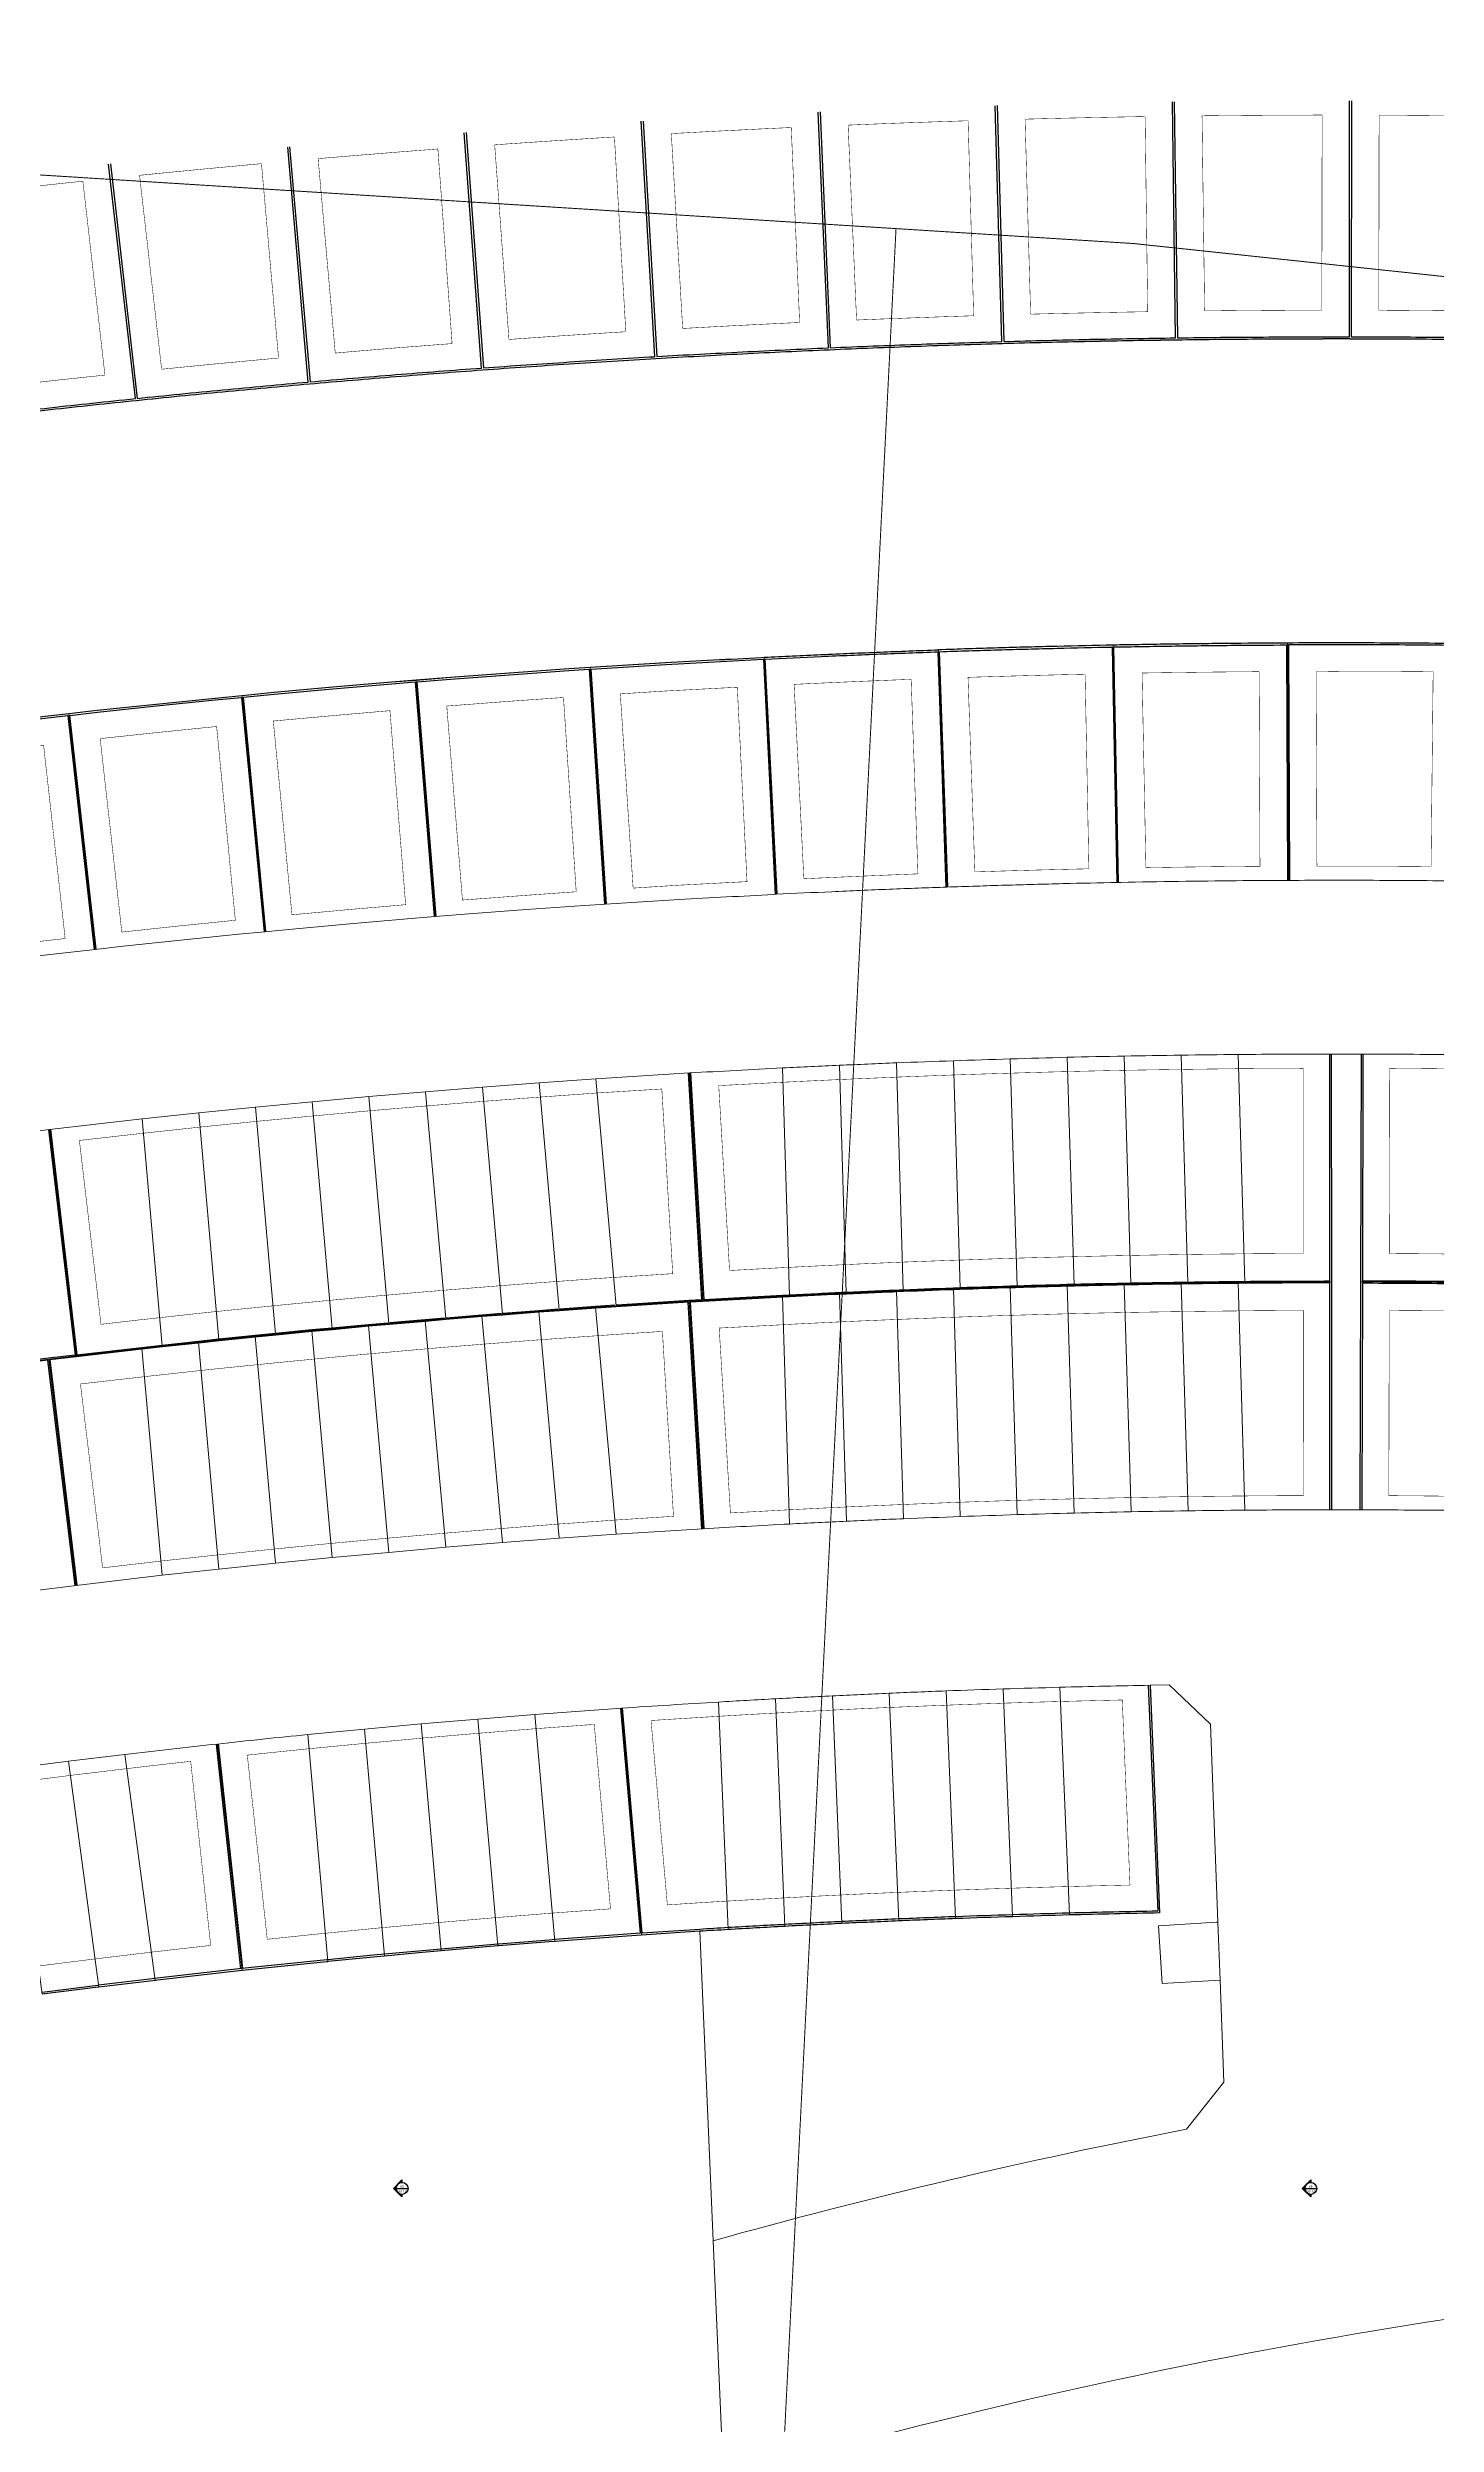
# Model space of a CAD drawing. Header units: centimetres. Extents: x -6122352 to 7132207, y -1694241 to 1947892.
# Drawn here: x 444040 to 590371, y -135533 to 114800 of the extents above; entities that cross this region are included whole.
import ezdxf
from ezdxf.enums import TextEntityAlignment as Align

# ---------------------------------------------------------------- set-up
doc = ezdxf.new("R2010")
doc.units = ezdxf.units.CM
doc.header["$MEASUREMENT"] = 0
doc.linetypes.add('XR-AR-END-SETTING OUT PLAN$0$23261-XR-AR-SI-GF$0$HIDDEN', pattern=[0.375, 0.25, -0.125])
for name, color, linetype in [('00-MI-DIM', 7, 'Continuous'), ('23585-XR-AR-BOUNDARY WALLS AND SETBACKS$0$setback', 7, 'XR-AR-END-SETTING OUT PLAN$0$23261-XR-AR-SI-GF$0$HIDDEN'), ('@MI-REF LAYER', 7, 'Continuous')]:
    doc.layers.add(name, color=color, linetype=linetype)
for name, color, linetype, lineweight, true_color in [('08-Compound Wall-2', 6, 'Continuous', 25, 0xff00ff), ('23585-XR-AR-DAMAC PLOT LIMITS$0$1-End units', 7, 'Continuous', 5, 0xf8991e), ('23585-XR-AR-DAMAC PLOT LIMITS$0$1-Open Space', 7, 'Continuous', 5, 0x90cf5a), ('23585-XR-AR-DAMAC PLOT LIMITS$0$1-Utility', 7, 'Continuous', 5, 0x8db1ff)]:
    doc.layers.add(name, color=color, linetype=linetype, lineweight=lineweight, true_color=true_color)
for name, color, linetype, lineweight in [('23585-XR-AR-DAMAC PLOT LIMITS$0$1-LV3', 231, 'Continuous', 5), ('23585-XR-AR-DAMAC PLOT LIMITS$0$1-Mid units', 41, 'Continuous', 5), ('23585-XR-AR-DAMAC PLOT LIMITS$0$1-Recreational', 211, 'Continuous', 5), ('A-ANNO-TEXT', 3, 'Continuous', 25)]:
    doc.layers.add(name, color=color, linetype=linetype, lineweight=lineweight)
doc.layers.add('23585-XR-AR-DAMAC PLOT LIMITS$0$D-Phase New', color=7, linetype='Continuous', true_color=0x000080)
doc.styles.add('Arial Narrow', font='ARIALN.TTF', dxfattribs={"width": 0.95, "height": 500})

# ---------------------------------------------------------------- blocks, each defined once
blk = doc.blocks.new('23585-XR-AR-BOUNDARY WALLS AND SETBACKS')
at = {"layer": '08-Compound Wall-2'}
for points in [[(496703.9, 2769399.35), (496722.2, 2769382.54, -0.001835), (496728.35, 2769389.19, -0.000916), (496731.43, 2769392.48, -0.000919), (496734.54, 2769395.78), (496716.49, 2769412.86)], [(496691.37, 2769385.5), (496709.92, 2769368.97, -0.001835), (496715.97, 2769375.7, -0.001835), (496722.07, 2769382.39), (496703.76, 2769399.2)], [(496797.17, 2769378.13), (496779.49, 2769395.81, 0.001247), (496775.28, 2769391.55, 0.001296), (496770.92, 2769387.11), (496766.58, 2769382.64, 0.001294), (496762.27, 2769378.15, 0.001296), (496757.98, 2769373.64, 0.001237), (496753.91, 2769369.32), (496753.72, 2769369.11, 0.002134), (496746.74, 2769361.59), (496744.59, 2769359.25, 0.00097), (496741.45, 2769355.8, 0.001164), (496737.7, 2769351.65, 0.001296), (496733.55, 2769347.01, 0.001296), (496729.42, 2769342.35), (496729.2, 2769342.1, 0.001225), (496725.32, 2769337.67, 0.001296), (496721.24, 2769332.97, 0.001306), (496717.15, 2769328.21)], [(496722.28, 2769382.33, -0.001855), (496728.49, 2769389.05, -0.000916), (496731.58, 2769392.35, -0.000939), (496734.76, 2769395.72)], [(496679.05, 2769371.47), (496697.85, 2769355.21, -0.001835), (496703.79, 2769362.04, -0.001835), (496709.79, 2769368.82), (496691.24, 2769385.35)], [(496710.01, 2769368.76, -0.001855), (496716.12, 2769375.57, -0.001855), (496722.28, 2769382.33)], [(496825.83, 2769380.69), (496842.45, 2769363.5, 0.001838), (496836.47, 2769357.69), (496835.96, 2769357.19, 0.001165), (496832.2, 2769353.47), (496831.69, 2769352.97, 0.001165), (496827.95, 2769349.24), (496827.45, 2769348.73, 0.001165), (496823.73, 2769344.98), (496823.22, 2769344.47, 0.001165), (496819.52, 2769340.7), (496819.02, 2769340.18, 0.001165), (496815.34, 2769336.39), (496814.84, 2769335.88, 0.001165), (496811.18, 2769332.07), (496810.68, 2769331.55, 0.001165), (496807.04, 2769327.72), (496806.55, 2769327.2, 0.001165), (496802.93, 2769323.35), (496802.44, 2769322.82, 0.001974), (496796.35, 2769316.26), (496778.76, 2769332.44)], [(496666.94, 2769357.26), (496685.98, 2769341.28, -0.001835), (496691.82, 2769348.19, -0.001835), (496697.72, 2769355.06), (496678.92, 2769371.32)], [(496697.93, 2769355.01, -0.001855), (496703.94, 2769361.91, -0.001855), (496710.01, 2769368.76)], [(496772.09, 2769352.16), (496753.99, 2769369.11, 0.002173), (496746.89, 2769361.46), (496744.74, 2769359.11, 0.000949), (496741.66, 2769355.74), (496760.02, 2769339.07)], [(496814.08, 2769299.94), (496796.5, 2769316.12, -0.001974), (496802.59, 2769322.69), (496803.08, 2769323.21, -0.001165), (496806.7, 2769327.06), (496807.19, 2769327.58, -0.001165), (496810.83, 2769331.41), (496811.32, 2769331.93, -0.001165), (496814.98, 2769335.74), (496815.48, 2769336.25, -0.001165), (496819.16, 2769340.04), (496819.66, 2769340.56, -0.001165), (496823.36, 2769344.33), (496823.87, 2769344.84, -0.001165), (496827.59, 2769348.59), (496828.09, 2769349.09, -0.001165), (496831.83, 2769352.83), (496832.34, 2769353.33, -0.001165), (496836.1, 2769357.04), (496836.61, 2769357.55, -0.00186), (496842.66, 2769363.43, -0.000294), (496843.62, 2769364.36), (496860.21, 2769347.15)], [(496655.05, 2769342.87), (496674.31, 2769327.18, -0.001835), (496680.06, 2769334.17, -0.001835), (496685.85, 2769341.13), (496666.81, 2769357.1)], [(496748.02, 2769325.65), (496729.41, 2769342.04), (496729.57, 2769342.22, -0.001296), (496733.7, 2769346.88, -0.001296), (496737.85, 2769351.52, -0.001143), (496741.53, 2769355.59), (496759.89, 2769338.92)], [(496686.07, 2769341.08, -0.001855), (496691.97, 2769348.06, -0.001855), (496697.93, 2769355.01)], [(496643.36, 2769328.3), (496662.86, 2769312.9, -0.001835), (496668.5, 2769319.98, -0.001835), (496674.19, 2769327.02), (496654.92, 2769342.71)], [(496674.41, 2769326.97, -0.001855), (496680.21, 2769334.05, -0.001855), (496686.07, 2769341.08)], [(496736.23, 2769312.05), (496717.37, 2769328.16, -0.001285), (496721.39, 2769332.84, -0.001296), (496725.47, 2769337.54, -0.001204), (496729.28, 2769341.89), (496747.89, 2769325.5)], [(496631.9, 2769313.56), (496651.62, 2769298.45, -0.001835), (496657.15, 2769305.62, -0.001835), (496662.74, 2769312.74), (496643.24, 2769328.14)], [(496705.32, 2769314.14), (496705.32, 2769314.14, -0.001246), (496709.15, 2769318.74, -0.001296), (496713.16, 2769323.5, -0.001285), (496717.15, 2769328.21)], [(496732.34, 2769278.83), (496750.88, 2769263.76), (496756.18, 2769270.18), (496756.63, 2769270.73, -0.001323), (496760.47, 2769275.35, -0.001323), (496764.33, 2769279.94, -0.001323), (496768.21, 2769284.52, -0.001323), (496772.12, 2769289.07, -0.001323), (496776.05, 2769293.61, -0.001323), (496780.01, 2769298.12, -0.001323), (496783.99, 2769302.61, -0.001165), (496787.51, 2769306.55), (496787.99, 2769307.08, -0.001975), (496794.01, 2769313.71), (496776.38, 2769329.85)], [(496662.96, 2769312.7, -0.001855), (496668.65, 2769319.85, -0.001855), (496674.41, 2769326.97)], [(496724.65, 2769298.28), (496705.54, 2769314.09, -0.001225), (496709.3, 2769318.61, -0.001296), (496713.31, 2769323.37, -0.001264), (496717.24, 2769328), (496736.1, 2769311.9)], [(496620.49, 2769298.44), (496640.6, 2769283.84, -0.001835), (496646.02, 2769291.09, -0.001835), (496651.5, 2769298.29), (496631.78, 2769313.41)], [(496693.7, 2769299.9), (496698.71, 2769306.11, 0.000099), (496705.14, 2769313.91), (496705.32, 2769314.14)], [(496713.27, 2769284.33), (496693.92, 2769299.85), (496698.87, 2769305.99, 0.000101), (496705.41, 2769313.93), (496724.52, 2769298.12)], [(496811.79, 2769297.44), (496794.16, 2769313.58, 0.001975), (496788.14, 2769306.95), (496787.66, 2769306.41, 0.001323), (496783.66, 2769301.94, 0.001323), (496779.68, 2769297.45, 0.001323), (496775.73, 2769292.94, 0.001165), (496772.27, 2769288.94, 0.000157), (496771.8, 2769288.4, 0.001165), (496768.36, 2769284.39, 0.000157), (496767.9, 2769283.85, 0.001323), (496764.02, 2769279.27, 0.001323), (496760.16, 2769274.67, 0.001165), (496756.79, 2769270.61), (496756.33, 2769270.06), (496750.98, 2769263.55), (496750.13, 2769262.51), (496768.69, 2769247.45)], [(496651.72, 2769298.25, -0.001855), (496657.31, 2769305.49), (496657.31, 2769305.49, -0.001855), (496662.96, 2769312.7)], [(496609.69, 2769283.67), (496629.8, 2769269.07, -0.001835), (496635.11, 2769276.39, -0.001834), (496640.48, 2769283.68), (496620.37, 2769298.28)], [(496640.7, 2769283.64), (496640.7, 2769283.64, -0.001855), (496646.18, 2769290.97, -0.001855), (496651.72, 2769298.25)], [(496629.9, 2769268.87, -0.001855), (496635.27, 2769276.28, -0.001855), (496640.7, 2769283.64)], [(496812.49, 2769270.84), (496830.7, 2769255.51, 0.002096), (496824.57, 2769248.51, 0.001353), (496820.65, 2769243.97, 0.001353), (496816.75, 2769239.41, 0.001353), (496812.87, 2769234.82, 0.001353), (496809.03, 2769230.22, 0.001353), (496805.2, 2769225.59, 0.001353), (496801.4, 2769220.95, 0.000674), (496799.52, 2769218.63), (496795.72, 2769213.89), (496776.83, 2769228.37)], [(496812.62, 2769270.99), (496830.98, 2769255.53, 0.002142), (496824.72, 2769248.38, 0.001353), (496820.8, 2769243.84, 0.001353), (496816.9, 2769239.28, 0.001353), (496813.03, 2769234.69, 0.001353), (496809.18, 2769230.09, 0.001353), (496805.36, 2769225.47, 0.001353), (496801.56, 2769220.82, 0.000673), (496799.68, 2769218.5), (496795.82, 2769213.69)]]:
    blk.add_lwpolyline(points, format="xyb", dxfattribs=at)
for points in [[(496813.95, 2769299.79), (496796.29, 2769316.05), (496778.63, 2769332.3)], [(496811.92, 2769297.59), (496794.22, 2769313.79), (496776.51, 2769329.99)], [(496682.31, 2769285.47), (496684.54, 2769288.34), (496688.39, 2769293.24), (496692.29, 2769298.14), (496693.7, 2769299.9)], [(496702.11, 2769270.21), (496682.53, 2769285.43), (496684.7, 2769288.22), (496688.55, 2769293.11), (496692.44, 2769298.01), (496693.79, 2769299.69), (496713.14, 2769284.17)], [(496671.14, 2769270.87), (496673.15, 2769273.55), (496676.92, 2769278.5), (496680.72, 2769283.43), (496682.31, 2769285.47)], [(496691.17, 2769255.91), (496671.36, 2769270.83), (496673.31, 2769273.43), (496677.08, 2769278.38), (496680.88, 2769283.31), (496682.4, 2769285.27), (496701.98, 2769270.05)], [(496745.13, 2769256.62), (496749.91, 2769262.55), (496750.76, 2769263.6), (496732.21, 2769278.68)], [(496660.2, 2769256.1), (496661.97, 2769258.54), (496665.69, 2769263.58), (496669.41, 2769268.57), (496671.14, 2769270.87)], [(496680.45, 2769241.45), (496660.42, 2769256.06), (496662.13, 2769258.42), (496665.85, 2769263.46), (496669.57, 2769268.45), (496671.24, 2769270.67), (496691.05, 2769255.75)], [(496768.56, 2769247.3), (496750, 2769262.35), (496745.23, 2769256.43), (496743.88, 2769254.74), (496741.5, 2769251.73), (496740.15, 2769250.03), (496737.79, 2769247.02), (496736.45, 2769245.31), (496734.1, 2769242.28), (496732.78, 2769240.57), (496730.44, 2769237.53), (496729.13, 2769235.81), (496726.81, 2769232.75), (496725.5, 2769231.03), (496723.2, 2769227.96), (496721.9, 2769226.23), (496719.62, 2769223.15), (496718.33, 2769221.41), (496716.06, 2769218.32), (496714.78, 2769216.57), (496710.69, 2769210.92), (496709.05, 2769208.65), (496728.48, 2769194.73)], [(496649.47, 2769241.16), (496649.47, 2769241.16), (496650.07, 2769242.02), (496655.99, 2769250.31), (496660.2, 2769256.1)], [(496669.95, 2769226.83), (496649.69, 2769241.13), (496650.24, 2769241.9), (496656.16, 2769250.2), (496660.3, 2769255.9), (496680.34, 2769241.28)], [(496741.39, 2769251.92), (496743.72, 2769254.86), (496745, 2769256.46)], [(496737.68, 2769247.21), (496740, 2769250.16), (496741.27, 2769251.77)], [(496734, 2769242.47), (496736.3, 2769245.43), (496737.56, 2769247.05)], [(496730.34, 2769237.72), (496732.62, 2769240.69), (496733.88, 2769242.32)], [(496691.19, 2769225.09), (496710.58, 2769211.12), (496714.62, 2769216.69), (496715.9, 2769218.44), (496718.17, 2769221.53), (496719.45, 2769223.27), (496721.74, 2769226.35), (496723.04, 2769228.08), (496725.34, 2769231.15), (496726.65, 2769232.88), (496728.97, 2769235.93), (496730.22, 2769237.56)], [(496776.7, 2769228.21), (496795.6, 2769213.73), (496794.71, 2769212.62), (496789.99, 2769206.63), (496789.63, 2769206.17), (496786.34, 2769201.95), (496786.31, 2769201.9), (496782.65, 2769197.14), (496781.2, 2769195.25), (496779.01, 2769192.37), (496778.3, 2769191.42), (496775.41, 2769187.57), (496775.39, 2769187.54), (496775.35, 2769187.49), (496769.99, 2769180.26), (496764.72, 2769173.01), (496764.59, 2769172.83), (496761.09, 2769167.95), (496761.04, 2769167.88), (496757.62, 2769163.05)], [(496691.07, 2769224.93), (496710.47, 2769210.96), (496708.83, 2769208.69), (496705.21, 2769203.59)], [(496795.82, 2769213.69), (496794.87, 2769212.49), (496790.15, 2769206.51), (496789.79, 2769206.05), (496786.5, 2769201.82), (496786.46, 2769201.78), (496782.8, 2769197.02), (496781.36, 2769195.13), (496779.17, 2769192.25), (496778.46, 2769191.3), (496775.57, 2769187.45), (496775.55, 2769187.42), (496775.51, 2769187.37), (496770.16, 2769180.15), (496764.88, 2769172.89), (496764.75, 2769172.71), (496761.25, 2769167.83), (496761.21, 2769167.77), (496757.78, 2769162.94)], [(496728.37, 2769194.57), (496708.94, 2769208.49), (496705.37, 2769203.48), (496703.28, 2769200.52), (496701.91, 2769198.57), (496699.85, 2769195.6), (496698.49, 2769193.65), (496696.43, 2769190.67), (496695.08, 2769188.7), (496693.05, 2769185.72), (496691.71, 2769183.74), (496689.69, 2769180.75), (496688.36, 2769178.77), (496686.35, 2769175.76), (496685.04, 2769173.77), (496683.05, 2769170.75), (496681.74, 2769168.76), (496679.77, 2769165.73), (496678.47, 2769163.73), (496676.51, 2769160.69), (496672.14, 2769153.82), (496671.33, 2769152.52), (496683.35, 2769144.96), (496691.55, 2769139.79)], [(496769.94, 2769180.18), (496750.75, 2769194.27)], [(496770.05, 2769180.34), (496750.87, 2769194.43)]]:
    blk.add_lwpolyline(points, dxfattribs=at)
at = {"layer": '23585-XR-AR-BOUNDARY WALLS AND SETBACKS$0$setback', "ltscale": 40, "const_width": 0.05}
for points in [[(496715.59, 2769409.72, 0.001221), (496711.39, 2769405.24, 0.001295), (496706.97, 2769400.47), (496722.1, 2769386.57, -0.001248), (496726.3, 2769391.09, -0.000916), (496729.39, 2769394.4, -0.000333), (496730.52, 2769395.6)], [(496702.91, 2769396.05, 0.001221), (496698.78, 2769391.51, 0.001295), (496694.42, 2769386.67), (496709.76, 2769372.99, -0.001248), (496713.89, 2769377.58, -0.001248), (496718.04, 2769382.15)], [(496690.43, 2769382.19, 0.001221), (496686.37, 2769377.58, 0.001295), (496682.09, 2769372.68), (496697.63, 2769359.24, -0.001248), (496701.69, 2769363.88, -0.001248), (496705.77, 2769368.51)], [(496669.96, 2769358.51), (496685.7, 2769345.3, -0.001248), (496689.69, 2769350.01, -0.001248), (496693.7, 2769354.7), (496678.16, 2769368.14, 0.001221), (496674.17, 2769363.48, 0.001295)], [(496769.02, 2769351.06, 0.001553), (496764.05, 2769345.69), (496761.92, 2769343.37, 0.00033), (496760.87, 2769342.22), (496745.69, 2769356, -0.000344), (496746.8, 2769357.22), (496748.95, 2769359.56, -0.001567), (496754.05, 2769365.07)], [(496658.04, 2769344.17), (496673.98, 2769331.19, -0.001248), (496677.9, 2769335.96, -0.001248), (496681.84, 2769340.7), (496666.1, 2769353.92, 0.001221), (496662.18, 2769349.2, 0.001295)], [(496756.83, 2769337.78, 0.000527), (496755.17, 2769335.94, 0.001296), (496751.1, 2769331.39, 0.00073), (496748.82, 2769328.82), (496733.43, 2769342.37, -0.00074), (496735.79, 2769345.02, -0.001296), (496739.93, 2769349.65, -0.000538), (496741.66, 2769351.56), (496756.83, 2769337.78)], [(496646.34, 2769329.65), (496662.47, 2769316.91, -0.001248), (496666.31, 2769321.73, -0.001248), (496670.19, 2769326.54), (496654.25, 2769339.51, 0.001221), (496650.4, 2769334.73, 0.001295)], [(496736.98, 2769315.23), (496721.38, 2769328.54, -0.00068), (496723.51, 2769331.01, -0.001296), (496727.58, 2769335.7, -0.000599), (496729.47, 2769337.86), (496744.85, 2769324.31, 0.000588), (496743.03, 2769322.23, 0.001296), (496739.03, 2769317.62, 0.000669)], [(496775.6, 2769326.76, 0.00148), (496771, 2769321.69, 0.001296), (496767.01, 2769317.22, 0.001296), (496763.03, 2769312.74, 0.001296), (496759.08, 2769308.23, 0.001296), (496755.16, 2769303.7, 0.001296), (496751.26, 2769299.16, 0.001296), (496747.38, 2769294.59, 0.001296), (496743.52, 2769290, 0.001295), (496739.69, 2769285.4, -0.000067), (496735.35, 2769280.13), (496750.48, 2769267.82), (496753.94, 2769272.03), (496754.4, 2769272.58, -0.001323), (496758.24, 2769277.21, -0.001323), (496762.11, 2769281.82, -0.001323), (496766.01, 2769286.4, -0.001323), (496769.92, 2769290.97, -0.001323), (496773.87, 2769295.51, -0.001323), (496777.83, 2769300.03, -0.001323), (496781.82, 2769304.54, -0.001165), (496785.36, 2769308.49), (496785.83, 2769309.02, -0.001359), (496789.98, 2769313.6)], [(496642.62, 2769324.94, 0.001221), (496638.84, 2769320.1, 0.001295), (496634.85, 2769314.95), (496651.17, 2769302.45, -0.001248), (496654.94, 2769307.34, -0.001248), (496658.75, 2769312.2)], [(496725.34, 2769301.46), (496709.55, 2769314.53, -0.00062), (496711.45, 2769316.81, -0.001296), (496715.45, 2769321.57, -0.000659), (496717.49, 2769323.98), (496733.08, 2769310.67, 0.000648), (496731.11, 2769308.34, 0.001296), (496727.18, 2769303.66, 0.000609)], [(496631.21, 2769310.19, 0.001221), (496627.5, 2769305.3, 0.001346), (496623.44, 2769299.89), (496640.07, 2769287.81, -0.001255), (496643.79, 2769292.77, -0.001248), (496647.52, 2769297.69)], [(496713.92, 2769287.53), (496697.92, 2769300.35), (496701.04, 2769304.22, 0.000072), (496705.73, 2769309.91), (496721.52, 2769296.84, -0.000071), (496716.93, 2769291.27)], [(496769.37, 2769250.64, 0.00021), (496773.28, 2769255.4, -0.001352), (496777.12, 2769260.03, -0.001352), (496780.98, 2769264.63, -0.001352), (496784.86, 2769269.22, -0.001352), (496788.77, 2769273.78, -0.001352), (496792.71, 2769278.32, -0.001352), (496796.67, 2769282.84, -0.001352), (496800.65, 2769287.34, -0.001352), (496804.66, 2769291.82, -0.001387), (496808.8, 2769296.39), (496794.41, 2769309.55, 0.001356), (496790.29, 2769305), (496789.82, 2769304.47, 0.001323), (496785.83, 2769300.01, 0.001323), (496781.86, 2769295.53, 0.001323), (496777.92, 2769291.03, 0.001165), (496774.47, 2769287.05, 0.000157), (496774, 2769286.51, 0.001165), (496770.57, 2769282.51, 0.000157), (496770.11, 2769281.96, 0.001323), (496766.24, 2769277.4, 0.001323), (496762.39, 2769272.82, 0.001165), (496759.02, 2769268.76), (496758.57, 2769268.21), (496754.21, 2769262.92)], [(496619.86, 2769295.07, 0.001224), (496616.21, 2769290.11, 0.001223), (496612.6, 2769285.14), (496629.23, 2769273.06, -0.001246), (496632.85, 2769278.05, -0.001242), (496636.49, 2769282.99)], [(496811.78, 2769267.78), (496826.7, 2769255.21, 0.001451), (496822.46, 2769250.35, 0.001353), (496818.52, 2769245.79, 0.001353), (496814.61, 2769241.22, 0.001353), (496810.73, 2769236.63, 0.001353), (496806.87, 2769232.01, 0.001353), (496803.04, 2769227.37, 0.001353), (496799.23, 2769222.71, 0.000675), (496797.34, 2769220.38), (496795.32, 2769217.86), (496779.84, 2769229.71, -0.000164), (496784.38, 2769235.33, -0.001374), (496788.17, 2769239.97, -0.001374), (496791.98, 2769244.59, -0.001374), (496795.82, 2769249.19, -0.001374), (496799.69, 2769253.77, -0.001374), (496803.58, 2769258.33, -0.001374), (496807.49, 2769262.86, -0.001496)]]:
    blk.add_lwpolyline(points, format="xyb", close=True, dxfattribs=at)
for points in [[(496800.32, 2769324.81, 0.001359), (496796.11, 2769320.28), (496781.76, 2769333.49, -0.00148), (496786.43, 2769338.5, -0.001296)], [(496819.08, 2769307.53, 0.001387), (496814.88, 2769303.02), (496800.53, 2769316.22, -0.001355), (496804.7, 2769320.71)], [(496753.8, 2769195.88), (496769.52, 2769184.33), (496773.1, 2769189.16), (496773.15, 2769189.22), (496773.17, 2769189.25), (496776.06, 2769193.1), (496776.78, 2769194.06), (496778.98, 2769196.94), (496780.42, 2769198.84), (496784.09, 2769203.61), (496784.13, 2769203.66), (496787.42, 2769207.89), (496787.79, 2769208.36), (496791.58, 2769213.16), (496776.1, 2769225.02), (496772.28, 2769220.18), (496768.6, 2769215.46), (496764.95, 2769210.71), (496761.32, 2769205.94), (496757.71, 2769201.15, 0.001507), (496753.8, 2769195.88, -0.001507)], [(496739.31, 2769175.78), (496742.77, 2769180.67), (496746.26, 2769185.54, -0.001558), (496750.25, 2769191.04), (496765.97, 2769179.5), (496762.45, 2769174.65), (496762.31, 2769174.46), (496758.81, 2769169.58), (496758.76, 2769169.51), (496755.33, 2769164.67)]]:
    blk.add_lwpolyline(points, format="xyb", dxfattribs=at)
for points in [[(496702.7, 2769273.42), (496686.52, 2769286), (496686.91, 2769286.5), (496690.74, 2769291.38), (496694.16, 2769295.68), (496710.15, 2769282.85), (496706.83, 2769278.66), (496702.7, 2769273.42)], [(496691.71, 2769259.13), (496675.34, 2769271.46), (496675.54, 2769271.73), (496679.31, 2769276.67), (496682.83, 2769281.26), (496699.02, 2769268.68), (496695.58, 2769264.21), (496691.89, 2769259.36), (496691.71, 2769259.13)], [(496680.95, 2769244.68), (496664.38, 2769256.76), (496664.39, 2769256.77), (496668.1, 2769261.8), (496671.73, 2769266.67), (496688.11, 2769254.34), (496684.57, 2769249.59), (496680.95, 2769244.68)], [(496765.58, 2769245.98), (496761.72, 2769241.18), (496757.98, 2769236.47), (496754.28, 2769231.74), (496750.6, 2769226.99), (496746.94, 2769222.22), (496743.31, 2769217.44), (496739.71, 2769212.63), (496736.13, 2769207.8), (496732.57, 2769202.96), (496728.96, 2769197.96), (496713.1, 2769209.32), (496717.12, 2769214.86), (496718.4, 2769216.6), (496720.66, 2769219.69), (496721.94, 2769221.42), (496724.23, 2769224.49), (496725.52, 2769226.22), (496727.82, 2769229.28), (496729.12, 2769231), (496731.43, 2769234.05), (496732.74, 2769235.76), (496735.07, 2769238.8), (496736.39, 2769240.51), (496738.74, 2769243.53), (496740.07, 2769245.23), (496742.43, 2769248.24), (496743.77, 2769249.93), (496746.15, 2769252.93), (496747.49, 2769254.61), (496750.43, 2769258.27), (496765.58, 2769245.98)], [(496670.41, 2769230.06), (496653.66, 2769241.88), (496658.43, 2769248.56), (496660.86, 2769251.9), (496677.42, 2769239.82), (496675.06, 2769236.58), (496670.41, 2769230.06)]]:
    blk.add_lwpolyline(points, dxfattribs=at)
blk.add_lwpolyline([(496709.93, 2769215.16), (496694.11, 2769226.56), (496698.13, 2769232.08), (496701.68, 2769236.91), (496705.26, 2769241.71), (496708.87, 2769246.5), (496712.5, 2769251.27), (496716.15, 2769256.01), (496719.83, 2769260.74), (496723.54, 2769265.45), (496727.26, 2769270.15), (496731.56, 2769275.47), (496746.68, 2769263.18), (496742.81, 2769258.37), (496741.45, 2769256.67), (496739.07, 2769253.66), (496737.72, 2769251.95), (496735.35, 2769248.93), (496734.01, 2769247.21), (496731.65, 2769244.18), (496730.32, 2769242.46), (496727.98, 2769239.41), (496726.66, 2769237.69), (496724.34, 2769234.63), (496723.03, 2769232.89), (496720.72, 2769229.82), (496719.42, 2769228.08), (496717.12, 2769225), (496715.83, 2769223.25), (496713.56, 2769220.15), (496712.27, 2769218.39)], close=True, dxfattribs=at)
blk = doc.blocks.new('A$C9d9485f6')
at = {"layer": 'A-ANNO-TEXT', "rotation": 312.4881850805905}
blk.add_blockref('23585-XR-AR-BOUNDARY WALLS AND SETBACKS', (-2377088.53, -1504219.25), dxfattribs=at)
blk = doc.blocks.new('23585-XR-AR-DAMAC PLOT LIMITS')
at = {"layer": '23585-XR-AR-DAMAC PLOT LIMITS$0$1-End units', "color": 251, "true_color": 0x636466}
for points in [[(496802.51, 2769322.76, 0.002019), (496796.29, 2769316.05), (496778.63, 2769332.3, -0.002128), (496785.33, 2769339.52)], [(496794.22, 2769313.79, 0.002019), (496788.07, 2769307.01), (496769.89, 2769322.69, -0.002128), (496776.51, 2769329.99)], [(496820.17, 2769306.51, 0.002062), (496813.95, 2769299.79), (496796.29, 2769316.05, -0.002019), (496802.51, 2769322.76), (496803, 2769323.28)], [(496811.92, 2769297.59, 0.002062), (496805.77, 2769290.81), (496787.59, 2769306.48), (496788.07, 2769307.01, -0.002019), (496794.22, 2769313.79)], [(496756.71, 2769270.67), (496756.25, 2769270.12), (496750.9, 2769263.62), (496732.28, 2769278.76, 0.000097), (496738.53, 2769286.35)], [(496830.98, 2769255.53, 0.002142), (496824.72, 2769248.38), (496806.36, 2769263.84, -0.002176), (496812.62, 2769270.99)], [(496774.44, 2769254.45, -0.000312), (496768.63, 2769247.38), (496749.98, 2769262.49), (496750.9, 2769263.62), (496756.25, 2769270.12)], [(496801.56, 2769220.82, 0.000673), (496799.68, 2769218.5), (496795.82, 2769213.69), (496776.77, 2769228.29, -0.000233), (496783.21, 2769236.27)], [(496775.57, 2769187.45), (496775.55, 2769187.42), (496775.51, 2769187.37), (496770.16, 2769180.15), (496750.81, 2769194.35, -0.002195), (496756.51, 2769202.05)], [(496770.16, 2769180.15), (496764.88, 2769172.89), (496764.75, 2769172.71), (496745.04, 2769186.42, -0.002246), (496750.81, 2769194.35)]]:
    blk.add_lwpolyline(points, format="xyb", close=True, dxfattribs=at)
for points in [[(496745.15, 2769256.49), (496726.09, 2769271.08), (496732.28, 2769278.76), (496750.9, 2769263.62), (496749.98, 2769262.49)], [(496768.63, 2769247.38), (496762.89, 2769240.24), (496743.8, 2769254.8), (496745.15, 2769256.49), (496749.98, 2769262.49)], [(496710.61, 2769210.98), (496691.13, 2769225.01), (496696.91, 2769232.97), (496715.98, 2769218.38), (496714.7, 2769216.63)], [(496795.82, 2769213.69), (496794.87, 2769212.49), (496790.15, 2769206.51), (496771.1, 2769221.11), (496776.77, 2769228.29)], [(496705.29, 2769203.53), (496685.41, 2769216.99), (496691.13, 2769225.01), (496710.61, 2769210.98), (496708.91, 2769208.63)], [(496708.91, 2769208.63), (496710.61, 2769210.98), (496714.7, 2769216.63), (496733.79, 2769202.07), (496728.43, 2769194.65)], [(496703.2, 2769200.58), (496705.29, 2769203.53), (496708.91, 2769208.63), (496728.43, 2769194.65), (496723.13, 2769187.19)]]:
    blk.add_lwpolyline(points, close=True, dxfattribs=at)
at = {"layer": '23585-XR-AR-DAMAC PLOT LIMITS$0$1-LV3', "color": 251, "true_color": 0x636466}
for points in [[(496772.16, 2769352.23), (496771.97, 2769352.03, 0.002131), (496765.15, 2769344.68), (496763.02, 2769342.36, 0.000967), (496759.96, 2769339), (496741.45, 2769355.8, -0.00097), (496744.59, 2769359.25), (496746.74, 2769361.59, -0.002134), (496753.72, 2769369.11), (496753.91, 2769369.32)], [(496759.96, 2769339, 0.001164), (496756.28, 2769334.93, 0.001296), (496752.22, 2769330.39, 0.001296), (496748.18, 2769325.83), (496747.96, 2769325.58), (496729.2, 2769342.1), (496729.42, 2769342.35, -0.001296), (496733.55, 2769347.01, -0.001296), (496737.7, 2769351.65, -0.001164), (496741.45, 2769355.8)], [(496747.96, 2769325.58, 0.001225), (496744.16, 2769321.24, 0.001296), (496740.17, 2769316.64, 0.001306), (496736.17, 2769311.98), (496717.15, 2769328.21, -0.001306), (496721.24, 2769332.97, -0.001296), (496725.32, 2769337.67, -0.001225), (496729.2, 2769342.1)], [(496736.17, 2769311.98, 0.001285), (496732.25, 2769307.37, 0.001296), (496728.33, 2769302.7, 0.001245), (496724.58, 2769298.2), (496705.32, 2769314.14, -0.001246), (496709.15, 2769318.74, -0.001296), (496713.16, 2769323.5, -0.001285), (496717.15, 2769328.21)], [(496724.58, 2769298.2), (496724.42, 2769298, -0.000098), (496718.09, 2769290.32), (496713.2, 2769284.25), (496693.7, 2769299.9), (496698.71, 2769306.11, 0.000099), (496705.14, 2769313.91), (496705.32, 2769314.14)]]:
    blk.add_lwpolyline(points, format="xyb", close=True, dxfattribs=at)
for points in [[(496713.2, 2769284.25), (496711.8, 2769282.52), (496708, 2769277.73), (496704.23, 2769272.94), (496702.04, 2769270.13), (496682.31, 2769285.47), (496684.54, 2769288.34), (496688.39, 2769293.24), (496692.29, 2769298.14), (496693.7, 2769299.9)], [(496702.04, 2769270.13), (496700.49, 2769268.13), (496696.77, 2769263.3), (496693.08, 2769258.45), (496691.11, 2769255.83), (496671.14, 2769270.87), (496673.15, 2769273.55), (496676.92, 2769278.5), (496680.72, 2769283.43), (496682.31, 2769285.47)], [(496691.11, 2769255.83), (496689.42, 2769253.58), (496685.77, 2769248.7), (496682.15, 2769243.78), (496680.39, 2769241.37), (496660.2, 2769256.1), (496661.97, 2769258.54), (496665.69, 2769263.58), (496669.41, 2769268.57), (496671.14, 2769270.87)], [(496680.39, 2769241.37), (496676.28, 2769235.7), (496670.47, 2769227.57), (496669.9, 2769226.74), (496649.47, 2769241.16), (496650.07, 2769242.02), (496655.99, 2769250.31), (496660.2, 2769256.1)]]:
    blk.add_lwpolyline(points, close=True, dxfattribs=at)
at = {"layer": '23585-XR-AR-DAMAC PLOT LIMITS$0$1-Mid units', "color": 251, "true_color": 0x636466}
for points in [[(496769.89, 2769322.69, 0.001296), (496765.89, 2769318.22), (496784.06, 2769302.54, -0.001165), (496787.59, 2769306.48), (496788.07, 2769307.01)], [(496765.89, 2769318.22, 0.001296), (496761.91, 2769313.73), (496780.08, 2769298.05, -0.001323), (496784.06, 2769302.54)], [(496761.91, 2769313.73, 0.001296), (496757.95, 2769309.22), (496776.13, 2769293.54, -0.001323), (496780.08, 2769298.05)], [(496757.95, 2769309.22, 0.001296), (496754.02, 2769304.68), (496772.19, 2769289.01, -0.001323), (496776.13, 2769293.54)], [(496787.59, 2769306.48, 0.001323), (496783.59, 2769302.01), (496801.77, 2769286.34, -0.001352), (496805.77, 2769290.81)], [(496754.02, 2769304.68, 0.001296), (496750.12, 2769300.13), (496768.29, 2769284.45, -0.001323), (496772.19, 2769289.01)], [(496783.59, 2769302.01, 0.001323), (496779.61, 2769297.52), (496797.79, 2769281.85, -0.001352), (496801.77, 2769286.34)], [(496750.12, 2769300.13, 0.001296), (496746.23, 2769295.56), (496764.4, 2769279.88, -0.001323), (496768.29, 2769284.45)], [(496746.23, 2769295.56, 0.001296), (496742.37, 2769290.96), (496760.54, 2769275.28, -0.001323), (496764.4, 2769279.88)], [(496779.61, 2769297.52, 0.001323), (496775.66, 2769293), (496793.84, 2769277.33, -0.001352), (496797.79, 2769281.85)], [(496775.66, 2769293, 0.001165), (496772.19, 2769289.01, 0.000157), (496771.73, 2769288.47), (496789.91, 2769272.8, -0.001352), (496793.84, 2769277.33)], [(496742.37, 2769290.96, 0.001296), (496738.53, 2769286.35), (496756.71, 2769270.67, -0.001323), (496760.54, 2769275.28)], [(496771.73, 2769288.47, 0.001165), (496768.29, 2769284.45, 0.000157), (496767.82, 2769283.91), (496786.01, 2769268.24, -0.001352), (496789.91, 2769272.8)], [(496767.82, 2769283.91, 0.001323), (496763.94, 2769279.33), (496782.13, 2769263.67, -0.001352), (496786.01, 2769268.24)], [(496763.94, 2769279.33, 0.001323), (496760.09, 2769274.74), (496778.27, 2769259.07, -0.001352), (496782.13, 2769263.67)], [(496778.27, 2769259.07), (496760.09, 2769274.74, 0.001165), (496756.71, 2769270.67), (496756.25, 2769270.12), (496774.44, 2769254.45, -0.001352)], [(496824.72, 2769248.38, 0.001353), (496820.8, 2769243.84), (496802.44, 2769259.3, -0.001374), (496806.36, 2769263.84)], [(496820.8, 2769243.84, 0.001353), (496816.9, 2769239.28), (496798.54, 2769254.74, -0.001374), (496802.44, 2769259.3)], [(496816.9, 2769239.28, 0.001353), (496813.03, 2769234.69), (496794.67, 2769250.15, -0.001374), (496798.54, 2769254.74)], [(496813.03, 2769234.69, 0.001353), (496809.18, 2769230.09), (496790.83, 2769245.55, -0.001374), (496794.67, 2769250.15)], [(496809.18, 2769230.09, 0.001353), (496805.36, 2769225.47), (496787.01, 2769240.92, -0.001374), (496790.83, 2769245.55)], [(496805.36, 2769225.47, 0.001353), (496801.56, 2769220.82), (496783.21, 2769236.27, -0.001375), (496787.01, 2769240.92)]]:
    blk.add_lwpolyline(points, format="xyb", close=True, dxfattribs=at)
for points in [[(496741.42, 2769251.79), (496722.36, 2769266.38), (496726.09, 2769271.08), (496745.15, 2769256.49), (496743.8, 2769254.8)], [(496737.71, 2769247.08), (496718.65, 2769261.67), (496722.36, 2769266.38), (496741.42, 2769251.79), (496740.08, 2769250.09)], [(496734.02, 2769242.34), (496714.97, 2769256.93), (496718.65, 2769261.67), (496737.71, 2769247.08), (496736.37, 2769245.37)], [(496730.36, 2769237.59), (496711.31, 2769252.18), (496714.97, 2769256.93), (496734.02, 2769242.34), (496732.7, 2769240.63)], [(496740.08, 2769250.09), (496741.42, 2769251.79), (496743.8, 2769254.8), (496762.89, 2769240.24), (496759.16, 2769235.54)], [(496726.73, 2769232.81), (496707.67, 2769247.4), (496711.31, 2769252.18), (496730.36, 2769237.59), (496729.05, 2769235.87)], [(496736.37, 2769245.37), (496737.71, 2769247.08), (496740.08, 2769250.09), (496759.16, 2769235.54), (496755.46, 2769230.82)], [(496723.12, 2769228.02), (496704.06, 2769242.61), (496707.67, 2769247.4), (496726.73, 2769232.81), (496725.42, 2769231.09)], [(496732.7, 2769240.63), (496734.02, 2769242.34), (496736.37, 2769245.37), (496755.46, 2769230.82), (496751.78, 2769226.08)], [(496719.53, 2769223.21), (496700.48, 2769237.8), (496704.06, 2769242.61), (496723.12, 2769228.02), (496721.82, 2769226.29)], [(496729.05, 2769235.87), (496730.36, 2769237.59), (496732.7, 2769240.63), (496751.78, 2769226.08), (496748.13, 2769221.31)], [(496715.98, 2769218.38), (496696.91, 2769232.97), (496700.48, 2769237.8), (496719.53, 2769223.21), (496718.25, 2769221.47)], [(496725.42, 2769231.09), (496726.73, 2769232.81), (496729.05, 2769235.87), (496748.13, 2769221.31), (496744.51, 2769216.53)], [(496721.82, 2769226.29), (496723.12, 2769228.02), (496725.42, 2769231.09), (496744.51, 2769216.53), (496740.91, 2769211.73)], [(496718.25, 2769221.47), (496719.53, 2769223.21), (496721.82, 2769226.29), (496740.91, 2769211.73), (496737.33, 2769206.91)], [(496714.7, 2769216.63), (496715.98, 2769218.38), (496718.25, 2769221.47), (496737.33, 2769206.91), (496733.79, 2769202.07)], [(496790.15, 2769206.51), (496789.79, 2769206.05), (496786.5, 2769201.82), (496786.46, 2769201.78), (496767.41, 2769216.37), (496771.1, 2769221.11)], [(496786.46, 2769201.78), (496782.8, 2769197.02), (496763.75, 2769211.62), (496767.41, 2769216.37)], [(496782.8, 2769197.02), (496781.36, 2769195.13), (496779.17, 2769192.25), (496760.12, 2769206.84), (496763.75, 2769211.62)], [(496779.17, 2769192.25), (496778.46, 2769191.3), (496775.57, 2769187.45), (496756.51, 2769202.05), (496760.12, 2769206.84)], [(496764.75, 2769172.71), (496761.25, 2769167.83), (496741.55, 2769181.54), (496745.04, 2769186.42)], [(496761.25, 2769167.83), (496761.21, 2769167.77), (496757.78, 2769162.94), (496738.08, 2769176.64), (496741.55, 2769181.54)]]:
    blk.add_lwpolyline(points, close=True, dxfattribs=at)
at = {"layer": '23585-XR-AR-DAMAC PLOT LIMITS$0$1-Open Space', "color": 251, "true_color": 0x636466}
for points in [[(496731.58, 2769392.35, 0.000916), (496728.49, 2769389.05, 0.001855), (496722.28, 2769382.33, 0.001855), (496716.12, 2769375.57, 0.001855), (496710.01, 2769368.76, 0.001855), (496703.94, 2769361.91, 0.001855), (496697.93, 2769355.01, 0.001855), (496691.97, 2769348.06, 0.001855), (496686.07, 2769341.08, 0.001855), (496680.21, 2769334.05, 0.001855), (496674.41, 2769326.97, 0.001855), (496668.65, 2769319.85, 0.001855), (496662.96, 2769312.7, 0.001855), (496657.31, 2769305.49, 0.001855), (496651.72, 2769298.25, 0.001855), (496646.18, 2769290.97, 0.001855), (496640.7, 2769283.64, 0.001855), (496635.27, 2769276.28, 0.001855), (496629.9, 2769268.87, 0.001855)], [(496655.99, 2769250.31), (496660.2, 2769256.1), (496661.97, 2769258.54), (496665.69, 2769263.58), (496669.41, 2769268.57), (496671.14, 2769270.87), (496673.15, 2769273.55), (496676.92, 2769278.5), (496680.72, 2769283.43), (496682.31, 2769285.47), (496684.54, 2769288.34), (496688.39, 2769293.24), (496692.29, 2769298.14), (496693.7, 2769299.9), (496698.71, 2769306.11, 0.000099), (496705.14, 2769313.91), (496705.32, 2769314.14, -0.001246), (496709.15, 2769318.74, -0.001296), (496713.16, 2769323.5, -0.001285), (496717.15, 2769328.21, -0.001306), (496721.24, 2769332.97, -0.001296), (496725.32, 2769337.67, -0.001225), (496729.2, 2769342.1, -0.001366), (496733.55, 2769347.01, -0.001296), (496737.7, 2769351.65, -0.001164), (496741.45, 2769355.8, -0.00097), (496744.59, 2769359.25), (496746.74, 2769361.59, -0.002134), (496753.72, 2769369.11, -0.001296)], [(496955.55, 2769262.25), (496920.67, 2769285.61), (496910.23, 2769286.59, 0.051355), (496843.88, 2769181.41)]]:
    blk.add_lwpolyline(points, format="xyb", dxfattribs=at)
blk.add_lwpolyline([(496796.29, 2769316.05), (496813.95, 2769299.79), (496811.92, 2769297.59), (496794.22, 2769313.79), (496776.51, 2769329.99), (496778.63, 2769332.3)], close=True, dxfattribs=at)
blk.add_lwpolyline([(496835.84, 2769259.4), (496835.75, 2769259.28), (496831.91, 2769254.54), (496836.65, 2769250.7), (496840.49, 2769255.45), (496848.7, 2769248.47), (496849.69, 2769242.24, 0.020297), (496824.67, 2769197.53), (496818.37, 2769202.81), (496799.68, 2769218.5, -0.000668), (496801.56, 2769220.82, -0.001353), (496805.36, 2769225.47, -0.001353), (496809.18, 2769230.09, -0.001353), (496813.03, 2769234.69, -0.001353), (496816.9, 2769239.28, -0.001353), (496820.8, 2769243.84, -0.001353), (496824.72, 2769248.38, -0.002142), (496830.98, 2769255.53), (496812.62, 2769270.99), (496813.94, 2769272.49), (496819.94, 2769272.91)], format="xyb", close=True, dxfattribs=at)
at = {"layer": '23585-XR-AR-DAMAC PLOT LIMITS$0$1-Recreational', "color": 251, "true_color": 0x636466}
blk.add_lwpolyline([(496757.78, 2769162.94), (496761.21, 2769167.77), (496761.25, 2769167.83), (496764.75, 2769172.71), (496764.88, 2769172.89), (496770.16, 2769180.15), (496775.51, 2769187.37), (496775.55, 2769187.42), (496775.57, 2769187.45), (496778.46, 2769191.3), (496779.17, 2769192.25), (496781.36, 2769195.13), (496782.8, 2769197.02), (496786.46, 2769201.78), (496786.5, 2769201.82), (496789.79, 2769206.05), (496790.15, 2769206.51), (496794.87, 2769212.49), (496795.82, 2769213.69), (496799.68, 2769218.5), (496818.37, 2769202.81), (496824.67, 2769197.53), (496843.88, 2769181.41)], dxfattribs=at)
at = {"layer": '23585-XR-AR-DAMAC PLOT LIMITS$0$1-Utility', "color": 251, "true_color": 0x636466}
blk.add_lwpolyline([(496840.49, 2769255.45), (496836.65, 2769250.7), (496831.91, 2769254.54), (496835.75, 2769259.28), (496835.84, 2769259.4)], close=True, dxfattribs=at)
at = {"layer": '23585-XR-AR-DAMAC PLOT LIMITS$0$D-Phase New', "color": 8, "const_width": 0.1}
blk.add_lwpolyline([(496900.1, 2769610.96), (496921.28, 2769621.25), (496936.56, 2769633.58), (496885.44, 2769737.97), (496874.35, 2769760.79), (496832.05, 2769846.37, 0.006928), (496746.31, 2769775.07, 0.049904), (496192.24, 2769196.16), (496366.34, 2769035.68), (496464.74, 2769146.2), (496601.21, 2769277.62), (496681.41, 2769354.87), (496699.47, 2769372.26), (496774.4, 2769438.43), (496894.23, 2769525.45), (496932.27, 2769551.82, -0.033948)], format="xyb", close=True, dxfattribs=at)
blk.add_lwpolyline([(497536.81, 2769352.14), (497584.9, 2769406.41), (497631.67, 2769450.47), (497321.18, 2769786.63), (497249.2, 2769738.1), (497196.84, 2769708.74), (496968.84, 2769577.18), (496894.23, 2769525.45), (496774.4, 2769438.43), (496699.47, 2769372.26), (496681.41, 2769354.87), (497226.77, 2768802.17), (497256.16, 2768835.96), (497300.28, 2768896.74), (497338.9, 2768961.17), (497371.7, 2769028.74), (497381.73, 2769055.04), (497333.11, 2769183.1), (497381.2, 2769282.03), (497510.83, 2769316.9)], close=True, dxfattribs=at)
blk.add_lwpolyline([(497226.77, 2768802.17), (496681.41, 2769354.87), (496601.21, 2769277.62), (496464.74, 2769146.2), (496228.1, 2768880.43), (496168.33, 2768809.16), (496078.62, 2768680.77), (496105.93, 2768679.22), (496129.8, 2768616.14), (496145.39, 2768614.07), (496160.98, 2768611.8), (496176.56, 2768609.32), (496192.12, 2768606.63), (496207.66, 2768603.73), (496223.18, 2768600.63), (496238.66, 2768597.32), (496254.12, 2768593.8), (496269.53, 2768590.08), (496284.91, 2768586.14), (496300.24, 2768582.01)], dxfattribs=at)
blk = doc.blocks.new('A$Cf093b529')
at = {"layer": 'A-ANNO-TEXT'}
blk.add_blockref('23585-XR-AR-DAMAC PLOT LIMITS', (-495391.99, -2768603.44), dxfattribs=at)
blk = doc.blocks.new('*U1871')
h = blk.add_hatch(color=94)
edge = h.paths.add_edge_path()
edge.add_line((0, -6.4), (0, -9))
edge.add_line((0, -9), (-9, 0))
edge.add_line((-9, 0), (0, 9))
edge.add_line((0, 9), (0, 6.3))
edge.add_arc((0, 0), 6.35, 90, 270)
at = {"color": 94}
blk.add_line((-6.4, 0), (6.3, 0), dxfattribs=at)
for points in [[(0, -6.4), (0, -9), (-9, 0), (0, 9), (0, 6.3, 1)], [(-4.5, 4.5, 0.414214), (-4.5, -4.5), (-9, 0), (-4.5, 4.5)]]:
    blk.add_lwpolyline(points, format="xyb", close=True)
blk.add_circle((0, 0), 6.35, dxfattribs=at)
at = {"style": 'Arial Narrow', "width": 0.95, "flags": 8}
blk.add_attdef('VIEWNUMBER', text='', height=2.5, dxfattribs=at).set_placement((0, 0), align=Align.BOTTOM_CENTER)
blk.add_attdef('SHEETNUMBER', text='', height=2.5, dxfattribs=at).set_placement((0, -1.6), align=Align.TOP_CENTER)

msp = doc.modelspace()

# ---------------------------------------------------------------- block references
at = {"layer": '00-MI-DIM'}
ref = msp.add_blockref('*U1871', (481385.22653, -110668.0564), dxfattribs=dict(at, xscale=100, yscale=100, zscale=100))
ref.add_attrib('VIEWNUMBER', '65', dxfattribs={"layer": '0', "height": 250, "style": 'Arial Narrow', "width": 0.95}).set_placement((481385.22653, -110668.0564), align=Align.BOTTOM_CENTER)
ref.add_attrib('SHEETNUMBER', 'G3-T2', dxfattribs={"layer": '0', "height": 250, "style": 'Arial Narrow', "width": 0.95}).set_placement((481385.22653, -110826.8064), align=Align.TOP_CENTER)
ref = msp.add_blockref('*U1871', (577121.22462, -110668.0564), dxfattribs=dict(at, xscale=100, yscale=100, zscale=100))
ref.add_attrib('VIEWNUMBER', '65', dxfattribs={"layer": '0', "height": 250, "style": 'Arial Narrow', "width": 0.95}).set_placement((577121.22462, -110668.0564), align=Align.BOTTOM_CENTER)
ref.add_attrib('SHEETNUMBER', 'G3-T2', dxfattribs={"layer": '0', "height": 250, "style": 'Arial Narrow', "width": 0.95}).set_placement((577121.22462, -110826.8064), align=Align.TOP_CENTER)
at = {"layer": '@MI-REF LAYER', "xscale": 1000, "yscale": 1000, "zscale": 1000}
msp.add_blockref('A$C9d9485f6', (-23958.95046, 48155.57226), dxfattribs=at)
at = {"layer": '@MI-REF LAYER', "xscale": 1000, "yscale": 1000, "zscale": 1000, "rotation": 312.4882903633292}
msp.add_blockref('A$Cf093b529', (-891608.73293, 539022.72011), dxfattribs=at)

doc.saveas('drawing.dxf')
